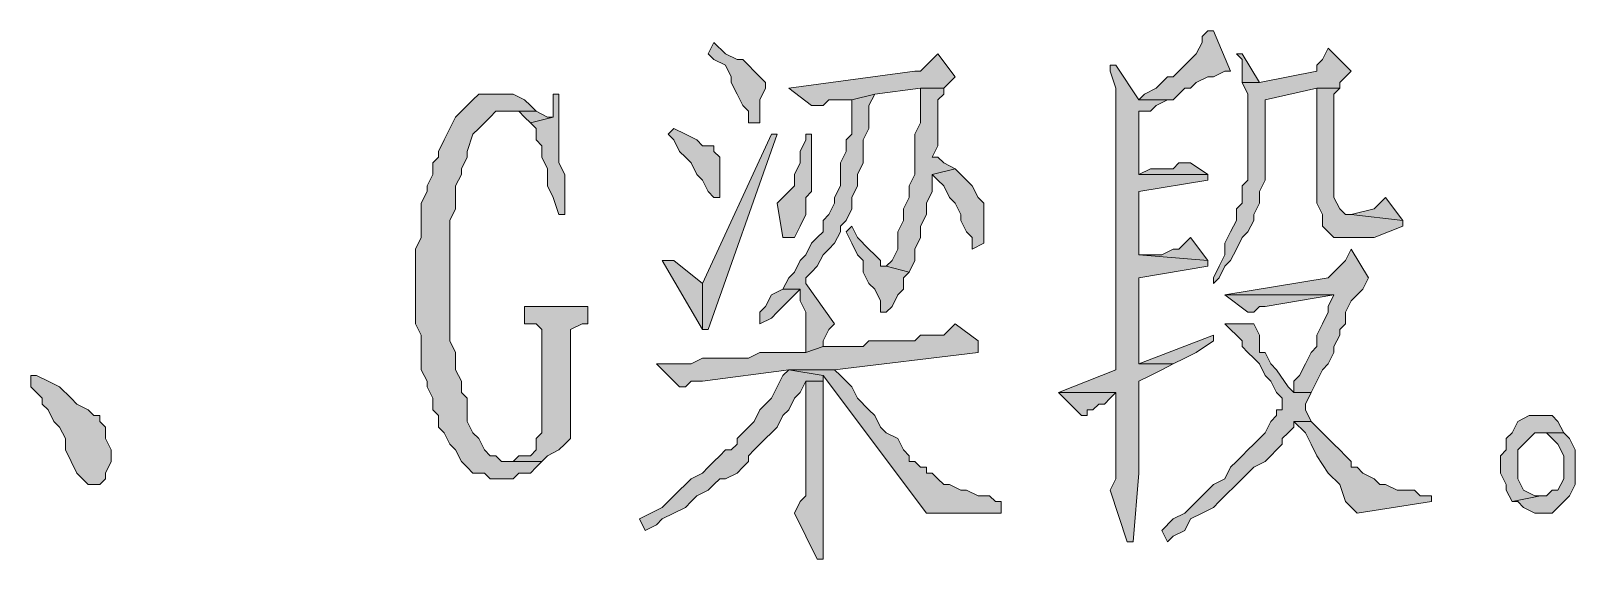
# Model space of a CAD drawing. Header units: inches. Extents: x 20 to 409, y 5 to 283.
# Drawn here: x 380.33 to 391.72, y 27.28 to 31.17 of the extents above; entities that cross this region are included whole.
import ezdxf

# ---------------------------------------------------------------- set-up
doc = ezdxf.new("R2010")
doc.units = ezdxf.units.IN
doc.header["$MEASUREMENT"] = 0
doc.layers.add('C00-00-00', color=7, linetype='Continuous')

msp = doc.modelspace()

# ---------------------------------------------------------------- hatches: boundary and pattern name
at = {"layer": 'C00-00-00'}
h = msp.add_hatch(color=0, dxfattribs=at)
h.dxf.hatch_style = 2
h.paths.add_polyline_path([(385.369, 31.09), (385.327, 31.006), (385.369, 30.963), (385.454, 30.921), (385.496, 30.836), (385.496, 30.794), (385.539, 30.709), (385.581, 30.625), (385.623, 30.582), (385.623, 30.498), (385.708, 30.498), (385.708, 30.667), (385.75, 30.752), (385.75, 30.794), (385.708, 30.836), (385.666, 30.879), (385.623, 30.921), (385.581, 30.963), (385.539, 30.963), (385.454, 31.006)])
h = msp.add_hatch(color=0, dxfattribs=at)
h.dxf.hatch_style = 2
h.paths.add_polyline_path([(389.052, 31.175), (389.01, 31.175), (388.968, 31.133), (388.968, 31.09), (388.925, 31.006), (388.883, 30.963), (388.798, 30.879), (388.756, 30.836), (388.714, 30.836), (388.671, 30.794), (388.629, 30.752), (388.544, 30.709), (388.502, 30.667), (388.756, 30.667), (388.798, 30.709), (388.841, 30.752), (388.883, 30.752), (388.925, 30.794), (389.01, 30.836), (389.052, 30.836), (389.137, 30.879), (389.179, 30.879)])
h = msp.add_hatch(color=0, dxfattribs=at)
h.dxf.hatch_style = 2
h.paths.add_polyline_path([(387.02, 31.006), (386.978, 30.963), (386.936, 30.921), (386.893, 30.879), (386.851, 30.879), (385.92, 30.752), (386.089, 30.625), (386.174, 30.625), (386.216, 30.667), (386.385, 30.667), (386.555, 30.709), (386.893, 30.752), (387.063, 30.752), (387.147, 30.836)])
h = msp.add_hatch(color=0, dxfattribs=at)
h.dxf.hatch_style = 2
h.paths.add_polyline_path([(389.899, 31.048), (389.857, 30.963), (389.814, 30.921), (389.814, 30.879), (389.391, 30.794), (389.264, 30.794), (389.306, 30.709), (389.306, 30.074), (389.264, 30.032), (389.264, 29.905), (389.222, 29.863), (389.222, 29.778), (389.179, 29.693), (389.137, 29.609), (389.137, 29.524), (389.095, 29.439), (389.052, 29.355), (389.052, 29.312), (389.095, 29.355), (389.137, 29.439), (389.179, 29.482), (389.222, 29.566), (389.264, 29.651), (389.306, 29.693), (389.349, 29.778), (389.349, 29.82), (389.391, 29.905), (389.391, 29.99), (389.433, 30.074), (389.433, 30.667), (389.814, 30.752), (389.984, 30.752), (389.984, 30.794), (390.068, 30.879)])
h = msp.add_hatch(color=0, dxfattribs=at)
h.dxf.hatch_style = 2
h.paths.add_polyline_path([(389.264, 31.006), (389.222, 31.006), (389.264, 30.963), (389.264, 30.794), (389.391, 30.794)])
h = msp.add_hatch(color=0, dxfattribs=at)
h.dxf.hatch_style = 2
h.paths.add_polyline_path([(388.333, 30.921), (388.29, 30.921), (388.29, 30.879), (388.333, 30.752), (388.333, 28.931), (388.333, 28.804), (388.333, 28.677), (387.909, 28.508), (388.333, 28.508), (388.333, 28.466), (388.333, 27.873), (388.29, 27.788), (388.417, 27.407), (388.46, 27.407), (388.502, 27.915), (388.502, 28.593), (388.587, 28.635), (388.671, 28.677), (388.756, 28.72), (388.502, 28.72), (388.502, 29.355), (389.01, 29.439), (389.01, 29.482), (388.502, 29.524), (388.502, 29.99), (389.01, 30.074), (389.01, 30.117), (388.502, 30.117), (388.502, 30.582), (388.587, 30.582), (388.629, 30.625), (388.714, 30.667), (388.502, 30.667)])
h = msp.add_hatch(color=0, dxfattribs=at)
h.dxf.hatch_style = 2
h.paths.add_polyline_path([(387.063, 30.752), (386.893, 30.752), (386.893, 30.709), (386.893, 30.498), (386.851, 30.413), (386.851, 30.117), (386.809, 30.032), (386.809, 29.947), (386.766, 29.863), (386.766, 29.778), (386.724, 29.693), (386.724, 29.566), (386.682, 29.482), (386.639, 29.439), (386.809, 29.397), (386.851, 29.482), (386.851, 29.566), (386.893, 29.651), (386.893, 29.736), (386.936, 29.82), (386.936, 29.905), (386.978, 29.99), (386.978, 30.117), (387.147, 30.159), (387.063, 30.201), (387.02, 30.244), (386.978, 30.244), (387.02, 30.328), (387.02, 30.667), (387.063, 30.709)])
h = msp.add_hatch(color=0, dxfattribs=at)
h.dxf.hatch_style = 2
h.paths.add_polyline_path([(389.984, 30.752), (389.814, 30.752), (389.814, 29.947), (389.814, 29.905), (389.857, 29.82), (389.857, 29.736), (389.899, 29.693), (389.941, 29.651), (390.238, 29.651), (390.449, 29.736), (390.449, 29.778), (390.068, 29.82), (390.026, 29.82), (389.984, 29.863), (389.941, 29.947), (389.941, 30.709)])
h = msp.add_hatch(color=0, dxfattribs=at)
h.dxf.hatch_style = 2
h.paths.add_polyline_path([(383.803, 30.709), (383.634, 30.709), (383.591, 30.667), (383.549, 30.625), (383.507, 30.582), (383.464, 30.54), (383.422, 30.455), (383.38, 30.371), (383.337, 30.286), (383.337, 30.244), (383.295, 30.201), (383.295, 30.117), (383.253, 30.032), (383.253, 29.99), (383.21, 29.905), (383.21, 29.651), (383.168, 29.566), (383.168, 29.101), (383.168, 29.016), (383.21, 28.931), (383.21, 28.677), (383.253, 28.593), (383.253, 28.55), (383.295, 28.466), (383.295, 28.381), (383.337, 28.339), (383.337, 28.254), (383.38, 28.212), (383.422, 28.127), (383.464, 28.085), (383.507, 28), (383.549, 27.958), (383.591, 27.915), (383.676, 27.915), (383.718, 27.873), (383.888, 27.873), (383.93, 27.915), (384.015, 27.915), (384.057, 27.958), (384.099, 28), (383.803, 28), (383.761, 28.042), (383.718, 28.042), (383.676, 28.085), (383.634, 28.169), (383.591, 28.212), (383.549, 28.296), (383.549, 28.466), (383.507, 28.508), (383.507, 28.593), (383.464, 28.677), (383.464, 28.804), (383.422, 28.889), (383.422, 29.778), (383.464, 29.863), (383.464, 30.032), (383.507, 30.117), (383.507, 30.159), (383.549, 30.244), (383.549, 30.286), (383.591, 30.413), (383.634, 30.455), (383.676, 30.498), (383.718, 30.54), (383.761, 30.582), (384.057, 30.582), (384.015, 30.625), (383.972, 30.667), (383.888, 30.709)])
h = msp.add_hatch(color=0, dxfattribs=at)
h.dxf.hatch_style = 2
h.paths.add_polyline_path([(384.226, 30.709), (384.184, 30.709), (384.184, 30.667), (384.184, 30.54), (384.015, 30.498), (384.057, 30.455), (384.057, 30.371), (384.099, 30.328), (384.099, 30.244), (384.142, 30.159), (384.142, 30.032), (384.184, 29.947), (384.226, 29.82), (384.269, 29.82), (384.269, 29.863), (384.269, 30.117), (384.226, 30.201), (384.226, 30.455), (384.226, 30.54)])
h = msp.add_hatch(color=0, dxfattribs=at)
h.dxf.hatch_style = 2
h.paths.add_polyline_path([(386.555, 30.709), (386.385, 30.667), (386.385, 30.413), (386.343, 30.371), (386.343, 30.286), (386.301, 30.201), (386.301, 30.032), (386.258, 29.947), (386.258, 29.905), (386.216, 29.82), (386.174, 29.778), (386.174, 29.693), (386.131, 29.651), (386.089, 29.609), (386.047, 29.524), (386.004, 29.482), (385.962, 29.397), (385.92, 29.355), (385.877, 29.27), (386.004, 29.27), (386.004, 29.185), (386.047, 29.101), (386.047, 28.804), (386.174, 28.847), (386.174, 28.889), (386.216, 28.974), (386.258, 29.016), (386.047, 29.312), (386.047, 29.355), (386.089, 29.397), (386.131, 29.439), (386.174, 29.524), (386.216, 29.566), (386.258, 29.609), (386.301, 29.693), (386.301, 29.736), (386.343, 29.778), (386.385, 29.863), (386.385, 29.947), (386.428, 30.032), (386.428, 30.117), (386.47, 30.201), (386.47, 30.371), (386.512, 30.455), (386.512, 30.625)])
h = msp.add_hatch(color=0, dxfattribs=at)
h.dxf.hatch_style = 2
h.paths.add_polyline_path([(384.057, 30.582), (383.803, 30.582), (383.845, 30.582), (383.93, 30.582), (383.972, 30.54), (384.015, 30.498), (384.184, 30.54), (384.142, 30.54)])
h = msp.add_hatch(color=0, dxfattribs=at)
h.dxf.hatch_style = 2
h.paths.add_polyline_path([(385.073, 30.455), (385.031, 30.413), (385.073, 30.371), (385.115, 30.286), (385.158, 30.244), (385.2, 30.201), (385.242, 30.117), (385.285, 30.074), (385.327, 29.99), (385.369, 29.947), (385.412, 29.947), (385.412, 30.074), (385.412, 30.244), (385.369, 30.286), (385.369, 30.328), (385.285, 30.328), (385.242, 30.371), (385.158, 30.413)])
h = msp.add_hatch(color=0, dxfattribs=at)
h.dxf.hatch_style = 2
h.paths.add_polyline_path([(385.793, 30.413), (385.285, 29.312), (385.285, 28.974), (385.327, 28.974), (385.835, 30.413)])
h = msp.add_hatch(color=0, dxfattribs=at)
h.dxf.hatch_style = 2
h.paths.add_polyline_path([(386.089, 30.413), (386.047, 30.413), (386.047, 30.371), (386.004, 30.286), (386.004, 30.201), (385.962, 30.117), (385.962, 30.032), (385.92, 29.99), (385.877, 29.947), (385.835, 29.905), (385.877, 29.651), (385.962, 29.651), (386.004, 29.736), (386.047, 29.82), (386.047, 29.947), (386.089, 29.99)])
h = msp.add_hatch(color=0, dxfattribs=at)
h.dxf.hatch_style = 2
h.paths.add_polyline_path([(388.883, 30.201), (388.798, 30.201), (388.756, 30.159), (388.587, 30.159), (388.502, 30.117), (389.01, 30.117)])
h = msp.add_hatch(color=0, dxfattribs=at)
h.dxf.hatch_style = 2
h.paths.add_polyline_path([(387.147, 30.159), (386.978, 30.117), (387.02, 30.074), (387.063, 30.032), (387.105, 29.947), (387.147, 29.905), (387.19, 29.82), (387.19, 29.778), (387.232, 29.693), (387.274, 29.651), (387.274, 29.566), (387.359, 29.609), (387.359, 29.905), (387.317, 29.947), (387.274, 30.032), (387.232, 30.074), (387.19, 30.117)])
h = msp.add_hatch(color=0, dxfattribs=at)
h.dxf.hatch_style = 2
h.paths.add_polyline_path([(390.322, 29.947), (390.238, 29.863), (390.068, 29.82), (390.449, 29.778)])
h = msp.add_hatch(color=0, dxfattribs=at)
h.dxf.hatch_style = 2
h.paths.add_polyline_path([(386.385, 29.736), (386.343, 29.693), (386.385, 29.609), (386.428, 29.524), (386.47, 29.482), (386.47, 29.397), (386.512, 29.312), (386.555, 29.27), (386.597, 29.185), (386.597, 29.101), (386.639, 29.101), (386.682, 29.143), (386.724, 29.228), (386.766, 29.27), (386.766, 29.355), (386.809, 29.397), (386.639, 29.439), (386.597, 29.439), (386.597, 29.482), (386.555, 29.524), (386.512, 29.566), (386.428, 29.651)])
h = msp.add_hatch(color=0, dxfattribs=at)
h.dxf.hatch_style = 2
h.paths.add_polyline_path([(388.883, 29.651), (388.841, 29.609), (388.798, 29.566), (388.756, 29.566), (388.671, 29.524), (388.502, 29.524), (389.01, 29.482)])
h = msp.add_hatch(color=0, dxfattribs=at)
h.dxf.hatch_style = 2
h.paths.add_polyline_path([(390.068, 29.566), (390.026, 29.482), (389.984, 29.439), (389.941, 29.397), (389.899, 29.355), (389.137, 29.228), (389.941, 29.228), (389.899, 29.143), (389.899, 29.101), (389.857, 29.016), (389.814, 28.931), (389.814, 28.847), (389.772, 28.804), (389.73, 28.72), (389.687, 28.635), (389.645, 28.593), (389.645, 28.508), (389.772, 28.508), (389.814, 28.593), (389.857, 28.677), (389.899, 28.72), (389.941, 28.804), (389.941, 28.847), (389.984, 28.931), (389.984, 28.974), (390.026, 29.016), (390.026, 29.101), (390.068, 29.185), (390.111, 29.228), (390.153, 29.27), (390.195, 29.355)])
h = msp.add_hatch(color=0, dxfattribs=at)
h.dxf.hatch_style = 2
h.paths.add_polyline_path([(385.073, 29.482), (384.988, 29.482), (385.285, 28.974), (385.285, 29.312)])
h = msp.add_hatch(color=0, dxfattribs=at)
h.dxf.hatch_style = 2
h.paths.add_polyline_path([(385.877, 29.27), (385.793, 29.228), (385.75, 29.143), (385.708, 29.101), (385.708, 29.016), (385.793, 29.058), (385.835, 29.101), (385.877, 29.143), (385.962, 29.228), (386.004, 29.27)])
h = msp.add_hatch(color=0, dxfattribs=at)
h.dxf.hatch_style = 2
h.paths.add_polyline_path([(389.137, 29.228), (389.306, 29.101), (389.349, 29.101), (389.391, 29.143), (389.433, 29.143), (389.941, 29.228)])
h = msp.add_hatch(color=0, dxfattribs=at)
h.dxf.hatch_style = 2
h.paths.add_polyline_path([(384.438, 29.143), (383.972, 29.143), (383.972, 29.016), (384.057, 29.016), (384.099, 28.974), (384.099, 28.212), (384.057, 28.169), (384.057, 28.085), (384.015, 28.042), (383.93, 28.042), (383.888, 28), (383.803, 28), (384.099, 28), (384.142, 28.042), (384.226, 28.085), (384.269, 28.127), (384.311, 28.169), (384.311, 28.974), (384.396, 29.016), (384.438, 29.016)])
h = msp.add_hatch(color=0, dxfattribs=at)
h.dxf.hatch_style = 2
h.paths.add_polyline_path([(387.147, 29.016), (387.105, 28.974), (387.063, 28.931), (386.893, 28.931), (386.851, 28.889), (386.512, 28.889), (386.47, 28.847), (386.174, 28.847), (386.047, 28.804), (386.004, 28.804), (385.708, 28.804), (385.623, 28.762), (385.285, 28.762), (385.2, 28.72), (384.946, 28.72), (385.115, 28.55), (385.158, 28.55), (385.2, 28.593), (385.285, 28.593), (385.92, 28.677), (386.258, 28.677), (387.317, 28.804), (387.317, 28.889)])
h = msp.add_hatch(color=0, dxfattribs=at)
h.dxf.hatch_style = 2
h.paths.add_polyline_path([(389.052, 28.931), (388.502, 28.72), (388.756, 28.72), (388.841, 28.762), (388.925, 28.804), (389.052, 28.889)])
h = msp.add_hatch(color=0, dxfattribs=at)
h.dxf.hatch_style = 2
h.paths.add_polyline_path([(389.349, 29.016), (389.137, 29.016), (389.179, 28.974), (389.222, 28.931), (389.264, 28.889), (389.264, 28.847), (389.306, 28.804), (389.349, 28.762), (389.391, 28.72), (389.433, 28.635), (389.476, 28.593), (389.518, 28.508), (389.56, 28.466), (389.56, 28.381), (389.518, 28.381), (389.518, 28.339), (389.476, 28.296), (389.433, 28.212), (389.391, 28.169), (389.349, 28.127), (389.306, 28.085), (389.264, 28.042), (389.222, 28), (389.179, 27.958), (389.137, 27.873), (389.052, 27.831), (389.01, 27.788), (388.968, 27.746), (388.883, 27.661), (388.841, 27.619), (388.756, 27.577), (388.671, 27.492), (388.714, 27.407), (388.756, 27.45), (388.841, 27.492), (388.883, 27.577), (388.968, 27.619), (389.052, 27.661), (389.095, 27.704), (389.137, 27.746), (389.222, 27.831), (389.264, 27.873), (389.306, 27.915), (389.349, 27.958), (389.433, 28), (389.476, 28.042), (389.518, 28.085), (389.56, 28.127), (389.56, 28.169), (389.603, 28.212), (389.645, 28.254), (389.645, 28.296), (389.772, 28.296), (389.73, 28.381), (389.73, 28.423), (389.772, 28.508), (389.645, 28.508), (389.603, 28.55), (389.518, 28.677), (389.476, 28.72), (389.433, 28.804), (389.391, 28.804), (389.391, 28.847), (389.391, 28.931)])
h = msp.add_hatch(color=0, dxfattribs=at)
h.dxf.hatch_style = 2
h.paths.add_polyline_path([(380.332, 28.635), (380.332, 28.55), (380.416, 28.466), (380.416, 28.423), (380.459, 28.381), (380.501, 28.296), (380.543, 28.254), (380.586, 28.169), (380.586, 28.085), (380.628, 28), (380.67, 27.915), (380.713, 27.873), (380.755, 27.831), (380.84, 27.831), (380.882, 27.873), (380.882, 27.915), (380.924, 28), (380.924, 28.085), (380.882, 28.169), (380.882, 28.254), (380.84, 28.296), (380.84, 28.339), (380.797, 28.339), (380.755, 28.381), (380.67, 28.423), (380.628, 28.466), (380.543, 28.55), (380.459, 28.593), (380.374, 28.635)])
h = msp.add_hatch(color=0, dxfattribs=at)
h.dxf.hatch_style = 2
h.paths.add_polyline_path([(385.92, 28.677), (385.877, 28.635), (385.835, 28.55), (385.793, 28.466), (385.75, 28.423), (385.708, 28.381), (385.666, 28.296), (385.623, 28.254), (385.581, 28.212), (385.539, 28.169), (385.539, 28.127), (385.496, 28.085), (385.454, 28.085), (385.412, 28.042), (385.369, 28), (385.327, 27.958), (385.285, 27.915), (385.2, 27.873), (385.158, 27.831), (385.115, 27.788), (385.031, 27.704), (384.988, 27.661), (384.904, 27.619), (384.819, 27.577), (384.861, 27.492), (384.946, 27.534), (384.988, 27.577), (385.073, 27.619), (385.158, 27.661), (385.2, 27.704), (385.242, 27.746), (385.327, 27.788), (385.369, 27.831), (385.412, 27.873), (385.454, 27.873), (385.539, 27.915), (385.581, 27.958), (385.623, 28), (385.623, 28.042), (385.666, 28.085), (385.708, 28.127), (385.75, 28.169), (385.793, 28.212), (385.835, 28.254), (385.877, 28.339), (385.92, 28.381), (385.962, 28.466), (386.004, 28.508), (386.047, 28.593), (386.174, 28.593), (386.174, 28.635)])
h = msp.add_hatch(color=0, dxfattribs=at)
h.dxf.hatch_style = 2
h.paths.add_polyline_path([(386.258, 28.677), (385.92, 28.677), (386.174, 28.635), (386.936, 27.619), (387.486, 27.619), (387.486, 27.704), (387.444, 27.704), (387.401, 27.746), (387.317, 27.746), (387.232, 27.788), (387.19, 27.788), (387.105, 27.831), (387.063, 27.831), (387.02, 27.873), (386.978, 27.915), (386.936, 27.915), (386.936, 27.958), (386.893, 27.958), (386.851, 28), (386.809, 28), (386.809, 28.042), (386.766, 28.085), (386.724, 28.169), (386.639, 28.212), (386.597, 28.254), (386.555, 28.339), (386.512, 28.381), (386.428, 28.466), (386.385, 28.55), (386.301, 28.635)])
h = msp.add_hatch(color=0, dxfattribs=at)
h.dxf.hatch_style = 2
h.paths.add_polyline_path([(386.174, 28.593), (386.047, 28.593), (386.047, 28.55), (386.047, 27.746), (386.004, 27.704), (385.962, 27.619), (386.131, 27.28), (386.174, 27.28), (386.174, 27.323), (386.174, 27.915), (386.174, 28)])
h = msp.add_hatch(color=0, dxfattribs=at)
h.dxf.hatch_style = 2
h.paths.add_polyline_path([(387.909, 28.508), (388.079, 28.339), (388.121, 28.339), (388.121, 28.381), (388.163, 28.381), (388.206, 28.423), (388.248, 28.423), (388.29, 28.466), (388.333, 28.508)])
h = msp.add_hatch(color=0, dxfattribs=at)
h.dxf.hatch_style = 2
h.paths.add_polyline_path([(389.772, 28.296), (389.645, 28.296), (389.73, 28.212), (389.772, 28.127), (389.814, 28.042), (389.899, 27.915), (389.984, 27.831), (390.026, 27.704), (390.111, 27.619), (390.661, 27.704), (390.661, 27.746), (390.576, 27.746), (390.534, 27.788), (390.407, 27.788), (390.322, 27.831), (390.28, 27.831), (390.238, 27.873), (390.153, 27.915), (390.111, 27.958), (390.068, 27.958), (390.068, 28), (390.026, 28.042), (389.984, 28.085), (389.941, 28.127), (389.899, 28.169), (389.814, 28.254)])
h = msp.add_hatch(color=0, dxfattribs=at)
h.dxf.hatch_style = 2
h.paths.add_polyline_path([(391.423, 28.339), (391.381, 28.339), (391.296, 28.296), (391.254, 28.212), (391.211, 28.169), (391.211, 28.085), (391.169, 28.042), (391.169, 27.915), (391.211, 27.831), (391.211, 27.788), (391.254, 27.704), (391.465, 27.746), (391.423, 27.746), (391.338, 27.788), (391.296, 27.873), (391.296, 28.085), (391.338, 28.127), (391.381, 28.169), (391.423, 28.212), (391.635, 28.212), (391.592, 28.296), (391.55, 28.339)])
h = msp.add_hatch(color=0, dxfattribs=at)
h.dxf.hatch_style = 2
h.paths.add_polyline_path([(391.635, 28.212), (391.423, 28.212), (391.508, 28.212), (391.55, 28.169), (391.592, 28.127), (391.635, 28.042), (391.635, 27.873), (391.592, 27.788), (391.55, 27.788), (391.508, 27.746), (391.465, 27.746), (391.254, 27.704), (391.296, 27.704), (391.338, 27.661), (391.423, 27.619), (391.55, 27.619), (391.592, 27.661), (391.635, 27.704), (391.677, 27.746), (391.719, 27.831), (391.719, 27.915), (391.719, 28.085), (391.677, 28.169)])

# ---------------------------------------------------------------- linework, layer by layer
at = {"layer": 'C00-00-00', "color": 0, "lineweight": 0}
for points in [[(385.369, 31.09), (385.327, 31.006), (385.369, 30.963), (385.454, 30.921), (385.496, 30.836), (385.496, 30.794), (385.539, 30.709), (385.581, 30.625), (385.623, 30.582), (385.623, 30.498), (385.708, 30.498), (385.708, 30.667), (385.75, 30.752), (385.75, 30.794), (385.708, 30.836), (385.666, 30.879), (385.623, 30.921), (385.581, 30.963), (385.539, 30.963), (385.454, 31.006)], [(389.052, 31.175), (389.01, 31.175), (388.968, 31.133), (388.968, 31.09), (388.925, 31.006), (388.883, 30.963), (388.798, 30.879), (388.756, 30.836), (388.714, 30.836), (388.671, 30.794), (388.629, 30.752), (388.544, 30.709), (388.502, 30.667), (388.756, 30.667), (388.798, 30.709), (388.841, 30.752), (388.883, 30.752), (388.925, 30.794), (389.01, 30.836), (389.052, 30.836), (389.137, 30.879), (389.179, 30.879)], [(387.02, 31.006), (386.978, 30.963), (386.936, 30.921), (386.893, 30.879), (386.851, 30.879), (385.92, 30.752), (386.089, 30.625), (386.174, 30.625), (386.216, 30.667), (386.385, 30.667), (386.555, 30.709), (386.893, 30.752), (387.063, 30.752), (387.147, 30.836)], [(389.899, 31.048), (389.857, 30.963), (389.814, 30.921), (389.814, 30.879), (389.391, 30.794), (389.264, 30.794), (389.306, 30.709), (389.306, 30.074), (389.264, 30.032), (389.264, 29.905), (389.222, 29.863), (389.222, 29.778), (389.179, 29.693), (389.137, 29.609), (389.137, 29.524), (389.095, 29.439), (389.052, 29.355), (389.052, 29.312), (389.095, 29.355), (389.137, 29.439), (389.179, 29.482), (389.222, 29.566), (389.264, 29.651), (389.306, 29.693), (389.349, 29.778), (389.349, 29.82), (389.391, 29.905), (389.391, 29.99), (389.433, 30.074), (389.433, 30.667), (389.814, 30.752), (389.984, 30.752), (389.984, 30.794), (390.068, 30.879)], [(389.264, 31.006), (389.222, 31.006), (389.264, 30.963), (389.264, 30.794), (389.391, 30.794)], [(388.333, 30.921), (388.29, 30.921), (388.29, 30.879), (388.333, 30.752), (388.333, 28.931), (388.333, 28.804), (388.333, 28.677), (387.909, 28.508), (388.333, 28.508), (388.333, 28.466), (388.333, 27.873), (388.29, 27.788), (388.417, 27.407), (388.46, 27.407), (388.502, 27.915), (388.502, 28.593), (388.587, 28.635), (388.671, 28.677), (388.756, 28.72), (388.502, 28.72), (388.502, 29.355), (389.01, 29.439), (389.01, 29.482), (388.502, 29.524), (388.502, 29.99), (389.01, 30.074), (389.01, 30.117), (388.502, 30.117), (388.502, 30.582), (388.587, 30.582), (388.629, 30.625), (388.714, 30.667), (388.502, 30.667)], [(387.063, 30.752), (386.893, 30.752), (386.893, 30.709), (386.893, 30.498), (386.851, 30.413), (386.851, 30.117), (386.809, 30.032), (386.809, 29.947), (386.766, 29.863), (386.766, 29.778), (386.724, 29.693), (386.724, 29.566), (386.682, 29.482), (386.639, 29.439), (386.809, 29.397), (386.851, 29.482), (386.851, 29.566), (386.893, 29.651), (386.893, 29.736), (386.936, 29.82), (386.936, 29.905), (386.978, 29.99), (386.978, 30.117), (387.147, 30.159), (387.063, 30.201), (387.02, 30.244), (386.978, 30.244), (387.02, 30.328), (387.02, 30.667), (387.063, 30.709)], [(389.984, 30.752), (389.814, 30.752), (389.814, 29.947), (389.814, 29.905), (389.857, 29.82), (389.857, 29.736), (389.899, 29.693), (389.941, 29.651), (390.238, 29.651), (390.449, 29.736), (390.449, 29.778), (390.068, 29.82), (390.026, 29.82), (389.984, 29.863), (389.941, 29.947), (389.941, 30.709)], [(383.803, 30.709), (383.634, 30.709), (383.591, 30.667), (383.549, 30.625), (383.507, 30.582), (383.464, 30.54), (383.422, 30.455), (383.38, 30.371), (383.337, 30.286), (383.337, 30.244), (383.295, 30.201), (383.295, 30.117), (383.253, 30.032), (383.253, 29.99), (383.21, 29.905), (383.21, 29.651), (383.168, 29.566), (383.168, 29.101), (383.168, 29.016), (383.21, 28.931), (383.21, 28.677), (383.253, 28.593), (383.253, 28.55), (383.295, 28.466), (383.295, 28.381), (383.337, 28.339), (383.337, 28.254), (383.38, 28.212), (383.422, 28.127), (383.464, 28.085), (383.507, 28), (383.549, 27.958), (383.591, 27.915), (383.676, 27.915), (383.718, 27.873), (383.888, 27.873), (383.93, 27.915), (384.015, 27.915), (384.057, 27.958), (384.099, 28), (383.803, 28), (383.761, 28.042), (383.718, 28.042), (383.676, 28.085), (383.634, 28.169), (383.591, 28.212), (383.549, 28.296), (383.549, 28.466), (383.507, 28.508), (383.507, 28.593), (383.464, 28.677), (383.464, 28.804), (383.422, 28.889), (383.422, 29.778), (383.464, 29.863), (383.464, 30.032), (383.507, 30.117), (383.507, 30.159), (383.549, 30.244), (383.549, 30.286), (383.591, 30.413), (383.634, 30.455), (383.676, 30.498), (383.718, 30.54), (383.761, 30.582), (384.057, 30.582), (384.015, 30.625), (383.972, 30.667), (383.888, 30.709)], [(384.226, 30.709), (384.184, 30.709), (384.184, 30.667), (384.184, 30.54), (384.015, 30.498), (384.057, 30.455), (384.057, 30.371), (384.099, 30.328), (384.099, 30.244), (384.142, 30.159), (384.142, 30.032), (384.184, 29.947), (384.226, 29.82), (384.269, 29.82), (384.269, 29.863), (384.269, 30.117), (384.226, 30.201), (384.226, 30.455), (384.226, 30.54)], [(386.555, 30.709), (386.385, 30.667), (386.385, 30.413), (386.343, 30.371), (386.343, 30.286), (386.301, 30.201), (386.301, 30.032), (386.258, 29.947), (386.258, 29.905), (386.216, 29.82), (386.174, 29.778), (386.174, 29.693), (386.131, 29.651), (386.089, 29.609), (386.047, 29.524), (386.004, 29.482), (385.962, 29.397), (385.92, 29.355), (385.877, 29.27), (386.004, 29.27), (386.004, 29.185), (386.047, 29.101), (386.047, 28.804), (386.174, 28.847), (386.174, 28.889), (386.216, 28.974), (386.258, 29.016), (386.047, 29.312), (386.047, 29.355), (386.089, 29.397), (386.131, 29.439), (386.174, 29.524), (386.216, 29.566), (386.258, 29.609), (386.301, 29.693), (386.301, 29.736), (386.343, 29.778), (386.385, 29.863), (386.385, 29.947), (386.428, 30.032), (386.428, 30.117), (386.47, 30.201), (386.47, 30.371), (386.512, 30.455), (386.512, 30.625)], [(384.057, 30.582), (383.803, 30.582), (383.845, 30.582), (383.93, 30.582), (383.972, 30.54), (384.015, 30.498), (384.184, 30.54), (384.142, 30.54)], [(385.073, 30.455), (385.031, 30.413), (385.073, 30.371), (385.115, 30.286), (385.158, 30.244), (385.2, 30.201), (385.242, 30.117), (385.285, 30.074), (385.327, 29.99), (385.369, 29.947), (385.412, 29.947), (385.412, 30.074), (385.412, 30.244), (385.369, 30.286), (385.369, 30.328), (385.285, 30.328), (385.242, 30.371), (385.158, 30.413)], [(385.793, 30.413), (385.285, 29.312), (385.285, 28.974), (385.327, 28.974), (385.835, 30.413)], [(386.089, 30.413), (386.047, 30.413), (386.047, 30.371), (386.004, 30.286), (386.004, 30.201), (385.962, 30.117), (385.962, 30.032), (385.92, 29.99), (385.877, 29.947), (385.835, 29.905), (385.877, 29.651), (385.962, 29.651), (386.004, 29.736), (386.047, 29.82), (386.047, 29.947), (386.089, 29.99)], [(388.883, 30.201), (388.798, 30.201), (388.756, 30.159), (388.587, 30.159), (388.502, 30.117), (389.01, 30.117)], [(387.147, 30.159), (386.978, 30.117), (387.02, 30.074), (387.063, 30.032), (387.105, 29.947), (387.147, 29.905), (387.19, 29.82), (387.19, 29.778), (387.232, 29.693), (387.274, 29.651), (387.274, 29.566), (387.359, 29.609), (387.359, 29.905), (387.317, 29.947), (387.274, 30.032), (387.232, 30.074), (387.19, 30.117)], [(390.322, 29.947), (390.238, 29.863), (390.068, 29.82), (390.449, 29.778)], [(386.385, 29.736), (386.343, 29.693), (386.385, 29.609), (386.428, 29.524), (386.47, 29.482), (386.47, 29.397), (386.512, 29.312), (386.555, 29.27), (386.597, 29.185), (386.597, 29.101), (386.639, 29.101), (386.682, 29.143), (386.724, 29.228), (386.766, 29.27), (386.766, 29.355), (386.809, 29.397), (386.639, 29.439), (386.597, 29.439), (386.597, 29.482), (386.555, 29.524), (386.512, 29.566), (386.428, 29.651)], [(388.883, 29.651), (388.841, 29.609), (388.798, 29.566), (388.756, 29.566), (388.671, 29.524), (388.502, 29.524), (389.01, 29.482)], [(390.068, 29.566), (390.026, 29.482), (389.984, 29.439), (389.941, 29.397), (389.899, 29.355), (389.137, 29.228), (389.941, 29.228), (389.899, 29.143), (389.899, 29.101), (389.857, 29.016), (389.814, 28.931), (389.814, 28.847), (389.772, 28.804), (389.73, 28.72), (389.687, 28.635), (389.645, 28.593), (389.645, 28.508), (389.772, 28.508), (389.814, 28.593), (389.857, 28.677), (389.899, 28.72), (389.941, 28.804), (389.941, 28.847), (389.984, 28.931), (389.984, 28.974), (390.026, 29.016), (390.026, 29.101), (390.068, 29.185), (390.111, 29.228), (390.153, 29.27), (390.195, 29.355)], [(385.073, 29.482), (384.988, 29.482), (385.285, 28.974), (385.285, 29.312)], [(385.877, 29.27), (385.793, 29.228), (385.75, 29.143), (385.708, 29.101), (385.708, 29.016), (385.793, 29.058), (385.835, 29.101), (385.877, 29.143), (385.962, 29.228), (386.004, 29.27)], [(389.137, 29.228), (389.306, 29.101), (389.349, 29.101), (389.391, 29.143), (389.433, 29.143), (389.941, 29.228)], [(384.438, 29.143), (383.972, 29.143), (383.972, 29.016), (384.057, 29.016), (384.099, 28.974), (384.099, 28.212), (384.057, 28.169), (384.057, 28.085), (384.015, 28.042), (383.93, 28.042), (383.888, 28), (383.803, 28), (384.099, 28), (384.142, 28.042), (384.226, 28.085), (384.269, 28.127), (384.311, 28.169), (384.311, 28.974), (384.396, 29.016), (384.438, 29.016)], [(387.147, 29.016), (387.105, 28.974), (387.063, 28.931), (386.893, 28.931), (386.851, 28.889), (386.512, 28.889), (386.47, 28.847), (386.174, 28.847), (386.047, 28.804), (386.004, 28.804), (385.708, 28.804), (385.623, 28.762), (385.285, 28.762), (385.2, 28.72), (384.946, 28.72), (385.115, 28.55), (385.158, 28.55), (385.2, 28.593), (385.285, 28.593), (385.92, 28.677), (386.258, 28.677), (387.317, 28.804), (387.317, 28.889)], [(389.052, 28.931), (388.502, 28.72), (388.756, 28.72), (388.841, 28.762), (388.925, 28.804), (389.052, 28.889)], [(389.349, 29.016), (389.137, 29.016), (389.179, 28.974), (389.222, 28.931), (389.264, 28.889), (389.264, 28.847), (389.306, 28.804), (389.349, 28.762), (389.391, 28.72), (389.433, 28.635), (389.476, 28.593), (389.518, 28.508), (389.56, 28.466), (389.56, 28.381), (389.518, 28.381), (389.518, 28.339), (389.476, 28.296), (389.433, 28.212), (389.391, 28.169), (389.349, 28.127), (389.306, 28.085), (389.264, 28.042), (389.222, 28), (389.179, 27.958), (389.137, 27.873), (389.052, 27.831), (389.01, 27.788), (388.968, 27.746), (388.883, 27.661), (388.841, 27.619), (388.756, 27.577), (388.671, 27.492), (388.714, 27.407), (388.756, 27.45), (388.841, 27.492), (388.883, 27.577), (388.968, 27.619), (389.052, 27.661), (389.095, 27.704), (389.137, 27.746), (389.222, 27.831), (389.264, 27.873), (389.306, 27.915), (389.349, 27.958), (389.433, 28), (389.476, 28.042), (389.518, 28.085), (389.56, 28.127), (389.56, 28.169), (389.603, 28.212), (389.645, 28.254), (389.645, 28.296), (389.772, 28.296), (389.73, 28.381), (389.73, 28.423), (389.772, 28.508), (389.645, 28.508), (389.603, 28.55), (389.518, 28.677), (389.476, 28.72), (389.433, 28.804), (389.391, 28.804), (389.391, 28.847), (389.391, 28.931)], [(380.332, 28.635), (380.332, 28.55), (380.416, 28.466), (380.416, 28.423), (380.459, 28.381), (380.501, 28.296), (380.543, 28.254), (380.586, 28.169), (380.586, 28.085), (380.628, 28), (380.67, 27.915), (380.713, 27.873), (380.755, 27.831), (380.84, 27.831), (380.882, 27.873), (380.882, 27.915), (380.924, 28), (380.924, 28.085), (380.882, 28.169), (380.882, 28.254), (380.84, 28.296), (380.84, 28.339), (380.797, 28.339), (380.755, 28.381), (380.67, 28.423), (380.628, 28.466), (380.543, 28.55), (380.459, 28.593), (380.374, 28.635)], [(385.92, 28.677), (385.877, 28.635), (385.835, 28.55), (385.793, 28.466), (385.75, 28.423), (385.708, 28.381), (385.666, 28.296), (385.623, 28.254), (385.581, 28.212), (385.539, 28.169), (385.539, 28.127), (385.496, 28.085), (385.454, 28.085), (385.412, 28.042), (385.369, 28), (385.327, 27.958), (385.285, 27.915), (385.2, 27.873), (385.158, 27.831), (385.115, 27.788), (385.031, 27.704), (384.988, 27.661), (384.904, 27.619), (384.819, 27.577), (384.861, 27.492), (384.946, 27.534), (384.988, 27.577), (385.073, 27.619), (385.158, 27.661), (385.2, 27.704), (385.242, 27.746), (385.327, 27.788), (385.369, 27.831), (385.412, 27.873), (385.454, 27.873), (385.539, 27.915), (385.581, 27.958), (385.623, 28), (385.623, 28.042), (385.666, 28.085), (385.708, 28.127), (385.75, 28.169), (385.793, 28.212), (385.835, 28.254), (385.877, 28.339), (385.92, 28.381), (385.962, 28.466), (386.004, 28.508), (386.047, 28.593), (386.174, 28.593), (386.174, 28.635)], [(386.258, 28.677), (385.92, 28.677), (386.174, 28.635), (386.936, 27.619), (387.486, 27.619), (387.486, 27.704), (387.444, 27.704), (387.401, 27.746), (387.317, 27.746), (387.232, 27.788), (387.19, 27.788), (387.105, 27.831), (387.063, 27.831), (387.02, 27.873), (386.978, 27.915), (386.936, 27.915), (386.936, 27.958), (386.893, 27.958), (386.851, 28), (386.809, 28), (386.809, 28.042), (386.766, 28.085), (386.724, 28.169), (386.639, 28.212), (386.597, 28.254), (386.555, 28.339), (386.512, 28.381), (386.428, 28.466), (386.385, 28.55), (386.301, 28.635)], [(386.174, 28.593), (386.047, 28.593), (386.047, 28.55), (386.047, 27.746), (386.004, 27.704), (385.962, 27.619), (386.131, 27.28), (386.174, 27.28), (386.174, 27.323), (386.174, 27.915), (386.174, 28)], [(387.909, 28.508), (388.079, 28.339), (388.121, 28.339), (388.121, 28.381), (388.163, 28.381), (388.206, 28.423), (388.248, 28.423), (388.29, 28.466), (388.333, 28.508)], [(389.772, 28.296), (389.645, 28.296), (389.73, 28.212), (389.772, 28.127), (389.814, 28.042), (389.899, 27.915), (389.984, 27.831), (390.026, 27.704), (390.111, 27.619), (390.661, 27.704), (390.661, 27.746), (390.576, 27.746), (390.534, 27.788), (390.407, 27.788), (390.322, 27.831), (390.28, 27.831), (390.238, 27.873), (390.153, 27.915), (390.111, 27.958), (390.068, 27.958), (390.068, 28), (390.026, 28.042), (389.984, 28.085), (389.941, 28.127), (389.899, 28.169), (389.814, 28.254)], [(391.423, 28.339), (391.381, 28.339), (391.296, 28.296), (391.254, 28.212), (391.211, 28.169), (391.211, 28.085), (391.169, 28.042), (391.169, 27.915), (391.211, 27.831), (391.211, 27.788), (391.254, 27.704), (391.465, 27.746), (391.423, 27.746), (391.338, 27.788), (391.296, 27.873), (391.296, 28.085), (391.338, 28.127), (391.381, 28.169), (391.423, 28.212), (391.635, 28.212), (391.592, 28.296), (391.55, 28.339)], [(391.635, 28.212), (391.423, 28.212), (391.508, 28.212), (391.55, 28.169), (391.592, 28.127), (391.635, 28.042), (391.635, 27.873), (391.592, 27.788), (391.55, 27.788), (391.508, 27.746), (391.465, 27.746), (391.254, 27.704), (391.296, 27.704), (391.338, 27.661), (391.423, 27.619), (391.55, 27.619), (391.592, 27.661), (391.635, 27.704), (391.677, 27.746), (391.719, 27.831), (391.719, 27.915), (391.719, 28.085), (391.677, 28.169)]]:
    msp.add_lwpolyline(points, close=True, dxfattribs=at)

doc.saveas('drawing.dxf')
